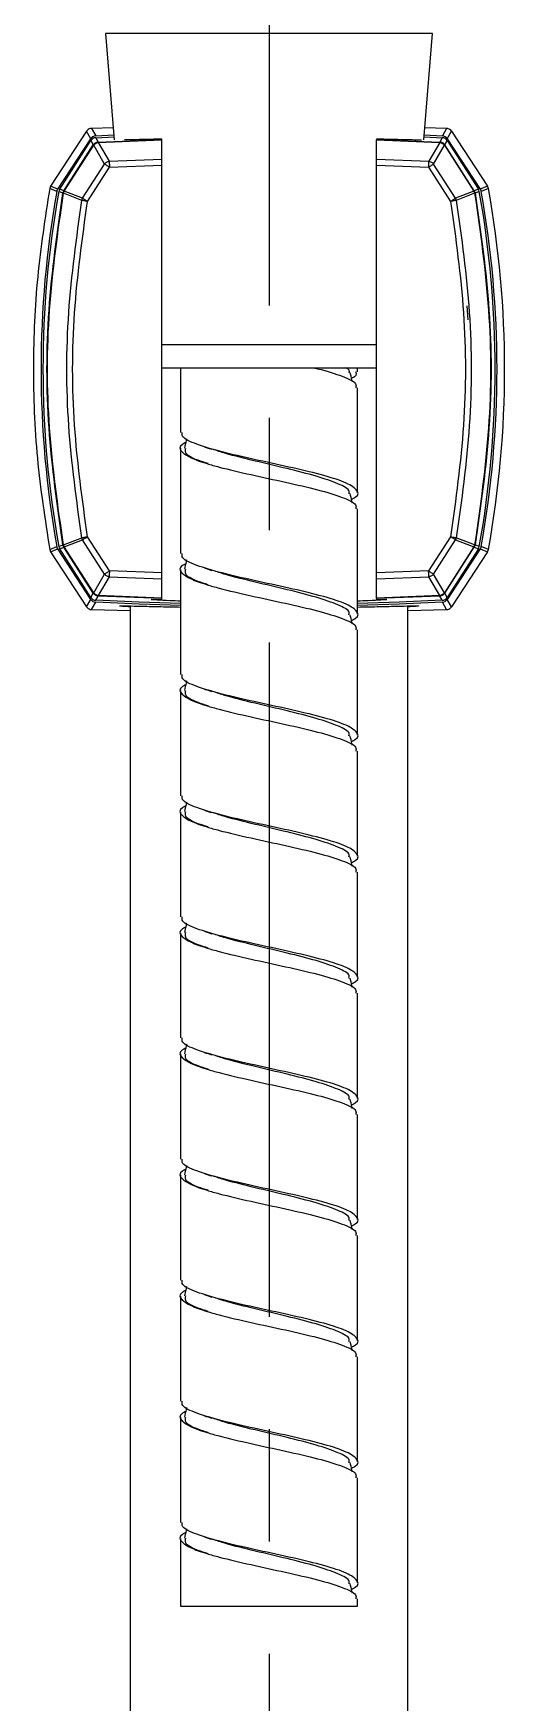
# Model space of a CAD drawing. Header units: millimetres. Extents: x 13235 to 13829, y -4257 to -3417.
# Drawn here: x 13709.04 to 13718.37, y -3835.39 to -3802.37 of the extents above; entities that cross this region are included whole.
import ezdxf

# ---------------------------------------------------------------- set-up
doc = ezdxf.new("R2010")
doc.units = ezdxf.units.MM
doc.header["$LTSCALE"] = 0.1
doc.linetypes.add('CENTER2', pattern=[28.575, 19.05, -3.175, 3.175, -3.175])
doc.linetypes.add('HIDDENX2', pattern=[19.05, 12.7, -6.35])
doc.layers.get('0').update_dxf_attribs({"lineweight": 15})
doc.layers.add('HIDDEN', color=8, linetype='HIDDENX2')

msp = doc.modelspace()

# ---------------------------------------------------------------- linework, layer by layer
at = {"linetype": 'Continuous', "lineweight": 25}
for p, q in [((13710.466, -3802.373), (13710.642, -3804.482)), ((13714.357, -3802.373), (13710.466, -3802.373)), ((13716.943, -3802.373), (13714.357, -3802.373)), ((13716.768, -3804.482), (13716.943, -3802.373)), ((13710.093, -3804.31), (13709.381, -3805.397)), ((13709.524, -3805.454), (13710.177, -3804.456)), ((13709.561, -3805.455), (13710.176, -3804.495)), ((13710.177, -3804.456), (13710.093, -3804.31)), ((13710.176, -3804.495), (13710.225, -3804.579)), ((13710.191, -3804.253), (13710.186, -3804.254)), ((13710.622, -3804.242), (13710.191, -3804.253)), ((13710.191, -3804.253), (13710.275, -3804.4)), ((13710.275, -3804.4), (13710.633, -3804.383)), ((13710.275, -3804.437), (13710.637, -3804.42)), ((13710.275, -3804.437), (13710.324, -3804.522)), ((13710.324, -3804.522), (13711.58, -3804.471)), ((13710.324, -3804.522), (13710.325, -3804.532)), ((13710.325, -3804.532), (13711.58, -3804.481)), ((13710.325, -3804.532), (13710.541, -3804.904)), ((13711.58, -3804.471), (13711.58, -3804.465)), ((13711.58, -3804.481), (13711.58, -3804.471)), ((13711.58, -3804.863), (13711.58, -3804.481)), ((13715.83, -3804.465), (13715.83, -3804.471)), ((13715.83, -3804.471), (13717.085, -3804.522)), ((13715.83, -3804.471), (13715.83, -3804.481)), ((13715.83, -3804.481), (13717.085, -3804.532)), ((13715.83, -3804.863), (13715.83, -3804.481)), ((13716.773, -3804.42), (13717.134, -3804.437)), ((13716.776, -3804.383), (13717.135, -3804.4)), ((13717.219, -3804.253), (13716.788, -3804.242)), ((13717.085, -3804.532), (13716.869, -3804.904)), ((13717.134, -3804.437), (13717.085, -3804.522)), ((13717.09, -3804.522), (13717.085, -3804.532)), ((13717.085, -3804.532), (13717.085, -3804.522)), ((13717.09, -3804.522), (13717.085, -3804.522)), ((13717.219, -3804.253), (13717.135, -3804.4)), ((13717.184, -3804.579), (13717.233, -3804.495)), ((13717.219, -3804.253), (13717.224, -3804.254)), ((13717.233, -3804.456), (13717.317, -3804.31)), ((13717.233, -3804.456), (13717.886, -3805.454)), ((13717.233, -3804.495), (13717.849, -3805.455)), ((13717.317, -3804.31), (13718.029, -3805.398)), ((13709.643, -3805.487), (13710.225, -3804.579)), ((13709.652, -3805.492), (13710.234, -3804.585)), ((13710.234, -3804.585), (13710.225, -3804.579)), ((13710.449, -3804.957), (13710.234, -3804.585)), ((13710.541, -3804.904), (13711.58, -3804.863)), ((13715.83, -3804.863), (13716.869, -3804.904)), ((13716.96, -3804.957), (13717.176, -3804.585)), ((13717.176, -3804.585), (13717.184, -3804.579)), ((13717.176, -3804.585), (13717.758, -3805.492)), ((13717.766, -3805.487), (13717.184, -3804.579)), ((13710.015, -3805.634), (13710.449, -3804.957)), ((13710.112, -3805.696), (13710.546, -3805.019)), ((13710.546, -3805.019), (13711.58, -3804.978)), ((13711.58, -3813.047), (13711.58, -3804.978)), ((13715.83, -3813.047), (13715.83, -3804.978)), ((13715.83, -3804.978), (13716.863, -3805.019)), ((13716.863, -3805.019), (13717.298, -3805.696)), ((13717.394, -3805.634), (13716.96, -3804.957)), ((13709.381, -3805.397), (13709.363, -3805.442)), ((13709.506, -3805.5), (13709.363, -3805.442)), ((13709.524, -3805.454), (13709.381, -3805.397)), ((13709.626, -3805.533), (13709.543, -3805.5)), ((13709.643, -3805.487), (13709.561, -3805.455)), ((13709.626, -3805.533), (13709.643, -3805.487)), ((13709.635, -3805.534), (13709.626, -3805.533)), ((13709.635, -3805.534), (13709.652, -3805.492)), ((13709.999, -3805.677), (13709.635, -3805.534)), ((13709.652, -3805.492), (13709.643, -3805.487)), ((13710.015, -3805.634), (13709.652, -3805.492)), ((13717.758, -3805.492), (13717.394, -3805.634)), ((13717.774, -3805.534), (13717.411, -3805.677)), ((13717.766, -3805.487), (13717.758, -3805.492)), ((13717.758, -3805.492), (13717.774, -3805.534)), ((13717.849, -3805.455), (13717.766, -3805.487)), ((13717.766, -3805.487), (13717.784, -3805.533)), ((13717.784, -3805.533), (13717.774, -3805.534)), ((13717.866, -3805.5), (13717.784, -3805.533)), ((13718.029, -3805.398), (13717.886, -3805.454)), ((13718.046, -3805.442), (13717.904, -3805.5)), ((13718.046, -3805.442), (13718.029, -3805.398)), ((13709.999, -3805.677), (13710.015, -3805.634)), ((13717.394, -3805.634), (13717.411, -3805.677)), ((13717.643, -3808.042), (13717.627, -3807.763)), ((13711.58, -3808.529), (13714.254, -3808.529)), ((13714.254, -3808.529), (13715.83, -3808.529)), ((13711.955, -3808.988), (13711.955, -3810.266)), ((13715.455, -3809.068), (13715.455, -3808.988)), ((13715.455, -3811.464), (13715.455, -3809.383)), ((13711.955, -3810.581), (13711.955, -3812.661)), ((13715.455, -3813.859), (13715.455, -3811.779)), ((13709.635, -3812.491), (13709.999, -3812.349)), ((13709.652, -3812.533), (13710.015, -3812.391)), ((13710.015, -3812.391), (13709.999, -3812.349)), ((13710.449, -3813.068), (13710.015, -3812.391)), ((13710.546, -3813.006), (13710.112, -3812.329)), ((13717.298, -3812.329), (13716.863, -3813.006)), ((13716.96, -3813.068), (13717.394, -3812.391)), ((13717.411, -3812.349), (13717.394, -3812.391)), ((13717.394, -3812.391), (13717.758, -3812.533)), ((13717.774, -3812.491), (13717.411, -3812.349)), ((13709.363, -3812.585), (13709.506, -3812.526)), ((13709.363, -3812.585), (13709.381, -3812.628)), ((13709.381, -3812.628), (13709.524, -3812.572)), ((13709.381, -3812.628), (13710.093, -3813.716)), ((13710.177, -3813.569), (13709.524, -3812.572)), ((13709.543, -3812.526), (13709.626, -3812.493)), ((13709.561, -3812.571), (13709.643, -3812.539)), ((13710.176, -3813.531), (13709.561, -3812.571)), ((13709.626, -3812.493), (13709.635, -3812.491)), ((13709.643, -3812.539), (13709.626, -3812.493)), ((13709.652, -3812.533), (13709.635, -3812.491)), ((13709.643, -3812.539), (13709.652, -3812.533)), ((13710.225, -3813.446), (13709.643, -3812.539)), ((13710.234, -3813.441), (13709.652, -3812.533)), ((13717.758, -3812.533), (13717.176, -3813.441)), ((13717.184, -3813.446), (13717.766, -3812.539)), ((13717.849, -3812.571), (13717.233, -3813.531)), ((13717.886, -3812.572), (13717.233, -3813.569)), ((13718.029, -3812.628), (13717.317, -3813.716)), ((13717.774, -3812.491), (13717.758, -3812.533)), ((13717.766, -3812.539), (13717.758, -3812.533)), ((13717.784, -3812.493), (13717.766, -3812.539)), ((13717.766, -3812.539), (13717.849, -3812.571)), ((13717.784, -3812.493), (13717.774, -3812.491)), ((13717.866, -3812.526), (13717.784, -3812.493)), ((13717.886, -3812.572), (13718.029, -3812.628)), ((13718.046, -3812.584), (13717.904, -3812.526)), ((13718.029, -3812.628), (13718.046, -3812.584)), ((13710.234, -3813.441), (13710.449, -3813.068)), ((13710.541, -3813.121), (13710.325, -3813.494)), ((13710.541, -3813.121), (13711.58, -3813.162)), ((13711.58, -3813.047), (13710.546, -3813.006)), ((13711.955, -3812.977), (13711.955, -3815.057)), ((13716.863, -3813.006), (13715.83, -3813.047)), ((13715.83, -3813.162), (13716.869, -3813.121)), ((13717.085, -3813.494), (13716.869, -3813.121)), ((13717.176, -3813.441), (13716.96, -3813.068)), ((13710.176, -3813.531), (13710.225, -3813.446)), ((13710.225, -3813.446), (13710.234, -3813.441)), ((13711.58, -3813.545), (13711.58, -3813.162)), ((13715.83, -3813.545), (13715.83, -3813.162)), ((13717.184, -3813.446), (13717.176, -3813.441)), ((13717.233, -3813.531), (13717.184, -3813.446)), ((13710.093, -3813.716), (13710.177, -3813.569)), ((13710.191, -3813.772), (13710.186, -3813.772)), ((13710.191, -3813.772), (13710.275, -3813.626)), ((13710.191, -3813.772), (13710.955, -3813.792)), ((13710.275, -3813.588), (13710.324, -3813.504)), ((13710.324, -3813.504), (13710.325, -3813.494)), ((13711.58, -3813.555), (13710.324, -3813.504)), ((13711.58, -3813.545), (13710.325, -3813.494)), ((13710.955, -3813.699), (13710.955, -3881.039)), ((13711.58, -3813.555), (13711.58, -3813.545)), ((13711.58, -3813.572), (13711.58, -3813.555)), ((13717.085, -3813.494), (13715.83, -3813.545)), ((13717.085, -3813.504), (13715.83, -3813.555)), ((13715.83, -3813.555), (13715.83, -3813.545)), ((13715.83, -3813.555), (13715.83, -3813.572)), ((13716.455, -3881.039), (13716.455, -3813.699)), ((13716.455, -3813.792), (13717.219, -3813.772)), ((13717.085, -3813.504), (13717.085, -3813.494)), ((13717.134, -3813.588), (13717.085, -3813.504)), ((13717.219, -3813.772), (13717.135, -3813.626)), ((13717.219, -3813.772), (13717.224, -3813.772)), ((13717.317, -3813.716), (13717.233, -3813.569)), ((13715.455, -3816.255), (13715.455, -3814.175)), ((13711.955, -3815.373), (13711.955, -3817.453)), ((13715.455, -3818.651), (13715.455, -3816.571)), ((13711.955, -3817.769), (13711.955, -3819.849)), ((13715.455, -3821.047), (13715.455, -3818.966)), ((13711.955, -3820.164), (13711.955, -3822.245)), ((13715.455, -3823.443), (13715.455, -3821.362)), ((13711.955, -3822.56), (13711.955, -3824.641)), ((13715.455, -3825.839), (13715.455, -3823.758)), ((13711.955, -3824.956), (13711.955, -3827.036)), ((13715.455, -3828.234), (13715.455, -3826.154)), ((13711.955, -3827.352), (13711.955, -3829.432)), ((13715.455, -3830.63), (13715.455, -3828.55)), ((13711.955, -3829.748), (13711.955, -3831.828)), ((13715.455, -3833.026), (13715.455, -3830.946)), ((13711.955, -3832.144), (13711.955, -3833.488)), ((13711.955, -3833.488), (13715.455, -3833.488)), ((13715.455, -3833.488), (13715.455, -3833.341))]:
    msp.add_line(p, q, dxfattribs=at)
at = {"linetype": 'Continuous', "lineweight": 25, "flags": 128}
for points in [[(13710.541, -3804.904), (13710.541, -3804.913), (13710.542, -3804.923), (13710.542, -3804.936), (13710.543, -3804.95), (13710.544, -3804.966), (13710.544, -3804.983), (13710.545, -3805.001), (13710.546, -3805.019)], [(13716.869, -3813.121), (13716.869, -3813.113), (13716.868, -3813.102), (13716.867, -3813.09), (13716.867, -3813.075), (13716.866, -3813.059), (13716.865, -3813.042), (13716.864, -3813.025), (13716.863, -3813.006)], [(13711.955, -3813.653), (13711.132, -3813.626), (13710.275, -3813.588)], [(13711.955, -3813.69), (13711.132, -3813.664), (13710.275, -3813.626)], [(13717.134, -3813.588), (13716.278, -3813.626), (13715.455, -3813.653)], [(13717.135, -3813.626), (13716.278, -3813.664), (13715.455, -3813.69)]]:
    msp.add_lwpolyline(points, dxfattribs=at)
at = {"linetype": 'Continuous', "lineweight": 25}
for centre, radius, start, end in [((13729.042, -3809.013), 19.85, 169.8072, 190.1928), ((13729.08, -3809.013), 19.85, 169.8068, 190.1932), ((13698.33, -3809.013), 19.85, 349.8068, 10.1932), ((13698.367, -3809.013), 19.85, 349.8072, 10.1928), ((13698.367, -3809.013), 20.001, 349.7143, 10.2842)]:
    msp.add_arc(centre, radius, start, end, dxfattribs=at)
for centre, major_axis, ratio, start_param, end_param in [((13710.196, -3804.376), (0.0908, 0.0862), 0.977474, 1.767787, 1.807945), ((13710.281, -3804.562), (-0.063, 0.108), 0.999952, 5.808354, 6.758359), ((13710.281, -3804.525), (0.062, -0.108), 0.999952, 2.670999, 3.61162), ((13717.128, -3804.562), (0.063, 0.108), 0.999952, 5.808023, 6.75801), ((13717.128, -3804.525), (-0.062, -0.108), 0.999952, 2.671533, 3.612187), ((13717.214, -3804.376), (0.0908, -0.0862), 0.977474, 1.333679, 1.373792), ((13709.666, -3805.522), (-0.116, 0.046), 0.99996, 6.086922, 6.479005), ((13717.743, -3805.522), (-0.116, -0.046), 0.99996, 2.945769, 3.337868), ((13709.666, -3812.503), (-0.116, -0.046), 0.99996, 6.087362, 6.479455), ((13717.743, -3812.503), (-0.116, 0.046), 0.99996, 2.945329, 3.337412), ((13710.196, -3813.65), (0.0908, -0.0862), 0.977474, 4.475272, 4.515405), ((13710.281, -3813.463), (-0.063, -0.108), 0.999952, 5.808023, 6.758015), ((13710.281, -3813.501), (-0.062, -0.108), 0.999952, 5.813158, 6.753779), ((13717.128, -3813.463), (0.063, -0.108), 0.999952, 5.808354, 6.758359), ((13717.128, -3813.501), (-0.062, 0.108), 0.999952, 2.671016, 3.61162), ((13717.214, -3813.65), (0.0908, 0.0862), 0.977474, 4.909369, 4.949538)]:
    msp.add_ellipse(centre, major_axis=major_axis, ratio=ratio, start_param=start_param, end_param=end_param, dxfattribs=at)
for points, knots in [([(13710.186, -3804.254), (13710.172, -3804.256), (13710.145, -3804.262), (13710.114, -3804.282), (13710.101, -3804.299), (13710.095, -3804.306)], [0, 0, 0, 0, 0.385018, 0.769814, 1, 1, 1, 1]), ([(13710.225, -3804.579), (13710.231, -3804.571), (13710.243, -3804.556), (13710.267, -3804.538), (13710.295, -3804.526), (13710.314, -3804.523), (13710.324, -3804.522)], [0, 0, 0, 0, 0.249952, 0.499991, 0.750014, 1, 1, 1, 1]), ([(13710.234, -3804.585), (13710.239, -3804.578), (13710.251, -3804.564), (13710.273, -3804.548), (13710.298, -3804.537), (13710.316, -3804.533), (13710.325, -3804.532)], [0, 0, 0, 0, 0.249869, 0.500202, 0.750021, 1, 1, 1, 1]), ([(13711.58, -3804.465), (13711.372, -3804.47), (13711.043, -3804.478), (13710.899, -3804.481), (13710.847, -3804.482)], [0, 0, 0, 0, 0.633783, 1, 1, 1, 1]), ([(13716.722, -3804.481), (13716.719, -3804.483), (13716.71, -3804.486), (13716.419, -3804.479), (13716.026, -3804.47), (13715.83, -3804.465)], [0, 0, 0, 0, 0.191569, 0.5956, 1, 1, 1, 1]), ([(13717.085, -3804.532), (13717.094, -3804.534), (13717.111, -3804.537), (13717.136, -3804.549), (13717.159, -3804.564), (13717.17, -3804.578), (13717.176, -3804.585)], [0, 0, 0, 0, 0.249937, 0.500312, 0.750197, 1, 1, 1, 1]), ([(13717.09, -3804.522), (13717.1, -3804.524), (13717.119, -3804.527), (13717.144, -3804.539), (13717.167, -3804.556), (13717.179, -3804.572), (13717.184, -3804.579)], [0, 0, 0, 0, 0.24999, 0.500019, 0.749953, 1, 1, 1, 1]), ([(13717.314, -3804.306), (13717.305, -3804.295), (13717.287, -3804.274), (13717.254, -3804.258), (13717.232, -3804.255), (13717.224, -3804.254)], [0, 0, 0, 0, 0.385028, 0.769847, 1, 1, 1, 1]), ([(13711.58, -3804.978), (13711.58, -3804.966), (13711.58, -3804.942), (13711.58, -3804.909), (13711.58, -3804.88), (13711.58, -3804.869), (13711.58, -3804.863)], [0, 0, 0, 0, 0.248803, 0.497933, 0.747812, 1, 1, 1, 1]), ([(13715.83, -3804.978), (13715.83, -3804.966), (13715.83, -3804.942), (13715.83, -3804.908), (13715.83, -3804.88), (13715.83, -3804.869), (13715.83, -3804.863)], [0, 0, 0, 0, 0.250904, 0.502179, 0.749901, 1, 1, 1, 1]), ([(13710.449, -3804.957), (13710.456, -3804.95), (13710.467, -3804.936), (13710.491, -3804.92), (13710.515, -3804.909), (13710.533, -3804.906), (13710.541, -3804.904)], [0, 0, 0, 0, 0.276961, 0.500014, 0.77121, 1, 1, 1, 1]), ([(13710.546, -3805.019), (13710.536, -3805.013), (13710.515, -3805), (13710.487, -3804.982), (13710.464, -3804.966), (13710.454, -3804.96), (13710.449, -3804.957)], [0, 0, 0, 0, 0.25002, 0.500018, 0.750009, 1, 1, 1, 1]), ([(13716.863, -3805.019), (13716.864, -3805.007), (13716.865, -3804.983), (13716.867, -3804.951), (13716.868, -3804.928), (13716.868, -3804.915), (13716.869, -3804.908), (13716.869, -3804.905), (13716.869, -3804.905), (13716.869, -3804.904), (13716.869, -3804.904)], [0, 0, 0, 0, 0.24975, 0.499487, 0.709461, 0.862969, 0.959832, 0.987, 0.995241, 1, 1, 1, 1]), ([(13716.863, -3805.019), (13716.874, -3805.013), (13716.894, -3805), (13716.922, -3804.982), (13716.946, -3804.966), (13716.956, -3804.96), (13716.96, -3804.957)], [0, 0, 0, 0, 0.250009, 0.499997, 0.74998, 1, 1, 1, 1]), ([(13716.869, -3804.904), (13716.879, -3804.906), (13716.896, -3804.91), (13716.922, -3804.922), (13716.943, -3804.937), (13716.955, -3804.951), (13716.96, -3804.957)], [0, 0, 0, 0, 0.277048, 0.499748, 0.77128, 1, 1, 1, 1]), ([(13709.363, -3805.442), (13709.273, -3806.024), (13709.092, -3807.188), (13709.019, -3808.974), (13709.085, -3810.781), (13709.27, -3811.983), (13709.363, -3812.585)], [0, 0, 0, 0, 0.245944, 0.491887, 0.745943, 1, 1, 1, 1]), ([(13709.626, -3812.493), (13709.516, -3811.723), (13709.296, -3810.184), (13709.296, -3807.842), (13709.516, -3806.302), (13709.626, -3805.533)], [0, 0, 0, 0, 0.333333, 0.666667, 1, 1, 1, 1]), ([(13709.635, -3812.491), (13709.526, -3811.722), (13709.306, -3810.183), (13709.306, -3807.842), (13709.526, -3806.304), (13709.635, -3805.534)], [0, 0, 0, 0, 0.333333, 0.6666648, 1, 1, 1, 1]), ([(13709.506, -3805.5), (13709.509, -3805.486), (13709.514, -3805.47), (13709.523, -3805.456), (13709.524, -3805.454)], [0, 0, 0, 0, 0.841468, 1, 1, 1, 1]), ([(13717.774, -3805.534), (13717.884, -3806.304), (13718.103, -3807.842), (13718.103, -3810.183), (13717.884, -3811.722), (13717.774, -3812.491)], [0, 0, 0, 0, 0.3333337, 0.6666662, 1, 1, 1, 1]), ([(13717.784, -3805.533), (13717.894, -3806.302), (13718.113, -3807.842), (13718.113, -3810.184), (13717.894, -3811.723), (13717.784, -3812.493)], [0, 0, 0, 0, 0.333333, 0.666667, 1, 1, 1, 1]), ([(13717.886, -3805.454), (13717.892, -3805.466), (13717.9, -3805.481), (13717.903, -3805.498), (13717.904, -3805.5)], [0, 0, 0, 0, 0.841462, 1, 1, 1, 1]), ([(13709.999, -3812.349), (13709.896, -3811.611), (13709.69, -3810.135), (13709.69, -3807.891), (13709.896, -3806.415), (13709.999, -3805.677)], [0, 0, 0, 0, 0.333333, 0.666667, 1, 1, 1, 1]), ([(13710.112, -3812.329), (13710.01, -3811.596), (13709.805, -3810.128), (13709.805, -3807.898), (13710.01, -3806.43), (13710.112, -3805.696)], [0, 0, 0, 0, 0.333235, 0.666756, 1, 1, 1, 1]), ([(13710.112, -3805.696), (13710.099, -3805.694), (13710.075, -3805.69), (13710.042, -3805.684), (13710.015, -3805.68), (13710.004, -3805.678), (13709.999, -3805.677)], [0, 0, 0, 0, 0.263559, 0.499978, 0.755391, 1, 1, 1, 1]), ([(13710.112, -3805.696), (13710.102, -3805.69), (13710.081, -3805.677), (13710.053, -3805.659), (13710.03, -3805.644), (13710.02, -3805.637), (13710.015, -3805.634)], [0, 0, 0, 0, 0.250029, 0.500023, 0.749971, 1, 1, 1, 1]), ([(13717.298, -3805.696), (13717.308, -3805.69), (13717.328, -3805.677), (13717.356, -3805.659), (13717.38, -3805.644), (13717.39, -3805.637), (13717.394, -3805.634)], [0, 0, 0, 0, 0.250019, 0.500015, 0.750005, 1, 1, 1, 1]), ([(13717.411, -3805.677), (13717.405, -3805.678), (13717.394, -3805.68), (13717.366, -3805.684), (13717.334, -3805.69), (13717.31, -3805.694), (13717.298, -3805.696)], [0, 0, 0, 0, 0.250008, 0.499985, 0.749983, 1, 1, 1, 1]), ([(13717.298, -3805.696), (13717.4, -3806.43), (13717.604, -3807.898), (13717.604, -3810.128), (13717.4, -3811.596), (13717.298, -3812.329)], [0, 0, 0, 0, 0.333235, 0.666756, 1, 1, 1, 1]), ([(13717.411, -3805.677), (13717.514, -3806.415), (13717.72, -3807.891), (13717.72, -3810.135), (13717.514, -3811.611), (13717.411, -3812.349)], [0, 0, 0, 0, 0.333333, 0.666667, 1, 1, 1, 1]), ([(13711.58, -3808.988), (13711.651, -3808.988), (13711.769, -3808.988), (13712.117, -3808.988), (13712.47, -3808.988), (13712.877, -3808.988), (13713.441, -3808.988), (13713.873, -3808.988), (13714.153, -3808.988)], [0, 0, 0, 0, 0.20549, 0.340152, 0.477669, 0.615188, 0.749849, 1, 1, 1, 1]), ([(13714.153, -3808.988), (13714.422, -3808.988), (13714.834, -3808.988), (13715.288, -3808.988), (13715.575, -3808.988), (13715.76, -3808.988), (13715.814, -3808.988), (13715.83, -3808.988)], [0, 0, 0, 0, 0.348036, 0.535388, 0.726718, 0.91805, 1, 1, 1, 1]), ([(13714.59, -3808.988), (13714.615, -3808.994), (13714.853, -3809.05), (13715.173, -3809.155), (13715.445, -3809.281), (13715.427, -3809.357), (13715.421, -3809.383)], [0, 0, 0, 0, 0.044575, 0.423393, 0.802212, 1, 1, 1, 1]), ([(13715.286, -3809.081), (13715.294, -3809.066), (13715.309, -3809.035), (13715.25, -3809.004), (13715.219, -3808.988)], [0, 0, 0, 0, 0.483397, 1, 1, 1, 1]), ([(13715.355, -3809.269), (13715.352, -3809.256), (13715.337, -3809.193), (13715.323, -3809.13), (13715.312, -3809.08)], [0, 0, 0, 0, 0.20598, 1, 1, 1, 1]), ([(13715.337, -3809.193), (13715.365, -3809.18), (13715.455, -3809.138), (13715.435, -3809.096), (13715.422, -3809.068)], [0, 0, 0, 0, 0.313451, 1, 1, 1, 1]), ([(13712.055, -3810.467), (13712.032, -3810.479), (13711.913, -3810.541), (13711.951, -3810.641), (13712.135, -3810.768), (13712.416, -3810.868), (13712.81, -3810.979), (13713.34, -3811.102), (13714.039, -3811.251), (13714.692, -3811.401), (13715.181, -3811.551), (13715.444, -3811.677), (13715.427, -3811.753), (13715.421, -3811.779)], [0, 0, 0, 0, 0.027101, 0.141181, 0.229478, 0.317639, 0.370035, 0.484115, 0.598195, 0.712276, 0.826356, 0.940437, 1, 1, 1, 1]), ([(13715.337, -3811.589), (13715.364, -3811.576), (13715.491, -3811.513), (13715.463, -3811.4), (13715.229, -3811.25), (13714.744, -3811.1), (13714.106, -3810.951), (13713.406, -3810.801), (13712.749, -3810.651), (13712.249, -3810.501), (13711.972, -3810.373), (13711.983, -3810.294), (13711.988, -3810.266)], [0, 0, 0, 0, 0.0296558, 0.1428293, 0.256003, 0.3691771, 0.482351, 0.5955251, 0.7086992, 0.8218729, 0.9350464, 1, 1, 1, 1]), ([(13712.072, -3810.391), (13712.069, -3810.403), (13712.055, -3810.466), (13712.041, -3810.528), (13712.029, -3810.578)], [0, 0, 0, 0, 0.200018, 1, 1, 1, 1]), ([(13712.499, -3810.884), (13712.429, -3810.862), (13712.199, -3810.791), (13712.027, -3810.689), (13712.051, -3810.608), (13712.06, -3810.578)], [0, 0, 0, 0, 0.2139123, 0.7028375, 1, 1, 1, 1]), ([(13712.424, -3810.552), (13712.449, -3810.56), (13712.499, -3810.576), (13712.548, -3810.592), (13712.573, -3810.6)], [0, 0, 0, 0, 0.5019723, 1, 1, 1, 1]), ([(13715.286, -3811.477), (13715.29, -3811.462), (13715.308, -3811.397), (13715.09, -3811.282), (13714.662, -3811.132), (13714.068, -3810.983), (13713.431, -3810.833), (13712.897, -3810.705), (13712.672, -3810.627), (13712.591, -3810.599)], [0, 0, 0, 0, 0.051397, 0.2219818, 0.3925684, 0.5631542, 0.7337405, 0.9043275, 1, 1, 1, 1]), ([(13715.355, -3811.665), (13715.352, -3811.652), (13715.337, -3811.589), (13715.323, -3811.526), (13715.312, -3811.476)], [0, 0, 0, 0, 0.20598, 1, 1, 1, 1]), ([(13709.999, -3812.349), (13710.004, -3812.348), (13710.016, -3812.346), (13710.043, -3812.341), (13710.076, -3812.335), (13710.1, -3812.331), (13710.112, -3812.329)], [0, 0, 0, 0, 0.250004, 0.499982, 0.749993, 1, 1, 1, 1]), ([(13710.015, -3812.391), (13710.02, -3812.388), (13710.03, -3812.382), (13710.053, -3812.367), (13710.081, -3812.349), (13710.102, -3812.336), (13710.112, -3812.329)], [0, 0, 0, 0, 0.249997, 0.499981, 0.749979, 1, 1, 1, 1]), ([(13717.394, -3812.391), (13717.39, -3812.388), (13717.38, -3812.382), (13717.356, -3812.367), (13717.328, -3812.349), (13717.308, -3812.336), (13717.298, -3812.329)], [0, 0, 0, 0, 0.250027, 0.50002, 0.749978, 1, 1, 1, 1]), ([(13717.298, -3812.329), (13717.31, -3812.331), (13717.334, -3812.336), (13717.367, -3812.341), (13717.394, -3812.346), (13717.405, -3812.348), (13717.411, -3812.349)], [0, 0, 0, 0, 0.263559, 0.499978, 0.755391, 1, 1, 1, 1]), ([(13709.524, -3812.572), (13709.517, -3812.559), (13709.509, -3812.544), (13709.506, -3812.528), (13709.506, -3812.526)], [0, 0, 0, 0, 0.841462, 1, 1, 1, 1]), ([(13715.337, -3813.985), (13715.364, -3813.971), (13715.491, -3813.908), (13715.463, -3813.796), (13715.229, -3813.646), (13714.744, -3813.496), (13714.106, -3813.346), (13713.406, -3813.197), (13712.749, -3813.047), (13712.249, -3812.897), (13711.972, -3812.769), (13711.983, -3812.69), (13711.988, -3812.661)], [0, 0, 0, 0, 0.029655, 0.142829, 0.256003, 0.369177, 0.482351, 0.595525, 0.708699, 0.821873, 0.935047, 1, 1, 1, 1]), ([(13712.072, -3812.787), (13712.069, -3812.799), (13712.055, -3812.862), (13712.041, -3812.924), (13712.029, -3812.974)], [0, 0, 0, 0, 0.200003, 1, 1, 1, 1]), ([(13717.904, -3812.526), (13717.9, -3812.539), (13717.896, -3812.555), (13717.887, -3812.57), (13717.886, -3812.572)], [0, 0, 0, 0, 0.841209, 1, 1, 1, 1]), ([(13710.449, -3813.068), (13710.454, -3813.065), (13710.464, -3813.059), (13710.487, -3813.044), (13710.515, -3813.026), (13710.536, -3813.013), (13710.546, -3813.006)], [0, 0, 0, 0, 0.250001, 0.500008, 0.750014, 1, 1, 1, 1]), ([(13710.541, -3813.121), (13710.531, -3813.119), (13710.513, -3813.116), (13710.488, -3813.104), (13710.466, -3813.088), (13710.454, -3813.075), (13710.449, -3813.068)], [0, 0, 0, 0, 0.277135, 0.499875, 0.771285, 1, 1, 1, 1]), ([(13710.546, -3813.006), (13710.545, -3813.019), (13710.544, -3813.043), (13710.543, -3813.074), (13710.542, -3813.097), (13710.541, -3813.111), (13710.541, -3813.117), (13710.541, -3813.12), (13710.541, -3813.121), (13710.541, -3813.121), (13710.541, -3813.121)], [0, 0, 0, 0, 0.24976, 0.499507, 0.70949, 0.863004, 0.959871, 0.987041, 0.995282, 1, 1, 1, 1]), ([(13711.58, -3813.162), (13711.58, -3813.157), (13711.58, -3813.145), (13711.58, -3813.117), (13711.58, -3813.084), (13711.58, -3813.059), (13711.58, -3813.047)], [0, 0, 0, 0, 0.248576, 0.497648, 0.747605, 1, 1, 1, 1]), ([(13712.044, -3812.869), (13712.025, -3812.879), (13711.911, -3812.939), (13711.952, -3813.037), (13712.135, -3813.164), (13712.416, -3813.264), (13712.81, -3813.375), (13713.34, -3813.498), (13714.039, -3813.647), (13714.692, -3813.797), (13715.181, -3813.947), (13715.444, -3814.073), (13715.427, -3814.149), (13715.421, -3814.175)], [0, 0, 0, 0, 0.022597, 0.137205, 0.225911, 0.31448, 0.367118, 0.481727, 0.596335, 0.710944, 0.825553, 0.940161, 1, 1, 1, 1]), ([(13712.499, -3813.28), (13712.429, -3813.258), (13712.199, -3813.187), (13712.027, -3813.084), (13712.051, -3813.004), (13712.06, -3812.974)], [0, 0, 0, 0, 0.213912, 0.70284, 1, 1, 1, 1]), ([(13712.424, -3812.947), (13712.449, -3812.955), (13712.499, -3812.972), (13712.548, -3812.988), (13712.573, -3812.996)], [0, 0, 0, 0, 0.501999, 1, 1, 1, 1]), ([(13715.286, -3813.873), (13715.29, -3813.858), (13715.308, -3813.793), (13715.09, -3813.678), (13714.662, -3813.528), (13714.068, -3813.378), (13713.431, -3813.229), (13712.897, -3813.101), (13712.672, -3813.023), (13712.591, -3812.995)], [0, 0, 0, 0, 0.051397, 0.2219827, 0.3925693, 0.5631542, 0.7337405, 0.9043275, 1, 1, 1, 1]), ([(13715.83, -3813.162), (13715.83, -3813.157), (13715.83, -3813.145), (13715.83, -3813.117), (13715.83, -3813.084), (13715.83, -3813.059), (13715.83, -3813.047)], [0, 0, 0, 0, 0.250666, 0.501894, 0.749704, 1, 1, 1, 1]), ([(13716.863, -3813.006), (13716.874, -3813.013), (13716.894, -3813.026), (13716.922, -3813.044), (13716.946, -3813.059), (13716.956, -3813.065), (13716.96, -3813.068)], [0, 0, 0, 0, 0.250021, 0.500019, 0.750003, 1, 1, 1, 1]), ([(13716.96, -3813.068), (13716.954, -3813.076), (13716.942, -3813.09), (13716.919, -3813.106), (13716.895, -3813.117), (13716.877, -3813.12), (13716.869, -3813.121)], [0, 0, 0, 0, 0.276973, 0.500022, 0.77123, 1, 1, 1, 1]), ([(13710.324, -3813.504), (13710.314, -3813.502), (13710.295, -3813.5), (13710.267, -3813.488), (13710.243, -3813.47), (13710.231, -3813.454), (13710.225, -3813.446)], [0, 0, 0, 0, 0.250018, 0.499989, 0.750026, 1, 1, 1, 1]), ([(13710.325, -3813.494), (13710.316, -3813.492), (13710.298, -3813.489), (13710.273, -3813.477), (13710.251, -3813.462), (13710.239, -3813.448), (13710.234, -3813.441)], [0, 0, 0, 0, 0.2498571, 0.5002189, 0.7500192, 1, 1, 1, 1]), ([(13717.176, -3813.441), (13717.17, -3813.448), (13717.158, -3813.461), (13717.136, -3813.477), (13717.111, -3813.489), (13717.094, -3813.492), (13717.085, -3813.494)], [0, 0, 0, 0, 0.249876, 0.500216, 0.749984, 1, 1, 1, 1]), ([(13717.184, -3813.446), (13717.178, -3813.454), (13717.167, -3813.47), (13717.142, -3813.488), (13717.115, -3813.5), (13717.095, -3813.502), (13717.085, -3813.504)], [0, 0, 0, 0, 0.2499671, 0.5000102, 0.7499885, 1, 1, 1, 1]), ([(13710.095, -3813.72), (13710.104, -3813.73), (13710.123, -3813.751), (13710.156, -3813.767), (13710.178, -3813.771), (13710.186, -3813.772)], [0, 0, 0, 0, 0.385049, 0.769876, 1, 1, 1, 1]), ([(13710.955, -3813.717), (13710.9, -3813.714), (13710.782, -3813.706), (13710.729, -3813.699), (13710.767, -3813.698), (13710.78, -3813.698)], [0, 0, 0, 0, 0.364454, 0.777244, 1, 1, 1, 1]), ([(13710.78, -3813.698), (13710.786, -3813.698), (13710.807, -3813.696), (13710.96, -3813.699), (13711.232, -3813.705), (13711.567, -3813.713), (13711.838, -3813.718), (13711.955, -3813.721)], [0, 0, 0, 0, 0.10902, 0.345907, 0.582859, 0.819923, 1, 1, 1, 1]), ([(13711.955, -3813.604), (13711.882, -3813.601), (13711.678, -3813.594), (13711.472, -3813.583), (13711.354, -3813.574), (13711.378, -3813.57), (13711.513, -3813.571), (13711.58, -3813.572)], [0, 0, 0, 0, 0.121019, 0.342298, 0.562864, 0.78322, 1, 1, 1, 1]), ([(13715.83, -3813.572), (13715.898, -3813.571), (13716.033, -3813.57), (13716.055, -3813.574), (13715.935, -3813.583), (13715.732, -3813.594), (13715.528, -3813.601), (13715.455, -3813.604)], [0, 0, 0, 0, 0.221845, 0.441647, 0.658865, 0.877343, 1, 1, 1, 1]), ([(13715.455, -3813.721), (13715.572, -3813.718), (13715.842, -3813.713), (13716.177, -3813.705), (13716.45, -3813.699), (13716.605, -3813.696), (13716.626, -3813.698), (13716.633, -3813.698)], [0, 0, 0, 0, 0.177361, 0.411066, 0.644691, 0.87819, 1, 1, 1, 1]), ([(13716.633, -3813.698), (13716.644, -3813.699), (13716.68, -3813.7), (13716.627, -3813.706), (13716.51, -3813.714), (13716.455, -3813.717)], [0, 0, 0, 0, 0.202531, 0.625996, 1, 1, 1, 1]), ([(13717.224, -3813.772), (13717.237, -3813.769), (13717.265, -3813.764), (13717.295, -3813.743), (13717.309, -3813.726), (13717.314, -3813.72)], [0, 0, 0, 0, 0.385026, 0.769831, 1, 1, 1, 1]), ([(13715.355, -3814.061), (13715.352, -3814.048), (13715.337, -3813.985), (13715.323, -3813.922), (13715.312, -3813.872)], [0, 0, 0, 0, 0.20598, 1, 1, 1, 1]), ([(13715.337, -3816.38), (13715.364, -3816.367), (13715.491, -3816.304), (13715.463, -3816.191), (13715.229, -3816.042), (13714.744, -3815.892), (13714.106, -3815.742), (13713.406, -3815.592), (13712.749, -3815.443), (13712.249, -3815.293), (13711.972, -3815.165), (13711.983, -3815.086), (13711.988, -3815.057)], [0, 0, 0, 0, 0.029655, 0.142829, 0.256003, 0.369177, 0.482351, 0.595525, 0.708699, 0.821873, 0.935047, 1, 1, 1, 1]), ([(13712.055, -3815.259), (13712.032, -3815.271), (13711.913, -3815.333), (13711.951, -3815.433), (13712.135, -3815.56), (13712.416, -3815.66), (13712.81, -3815.77), (13713.34, -3815.894), (13714.039, -3816.043), (13714.692, -3816.193), (13715.181, -3816.343), (13715.444, -3816.469), (13715.427, -3816.545), (13715.421, -3816.571)], [0, 0, 0, 0, 0.027101, 0.141181, 0.229478, 0.31764, 0.370035, 0.484115, 0.598196, 0.712276, 0.826356, 0.940437, 1, 1, 1, 1]), ([(13712.072, -3815.182), (13712.069, -3815.195), (13712.055, -3815.258), (13712.041, -3815.32), (13712.029, -3815.37)], [0, 0, 0, 0, 0.200003, 1, 1, 1, 1]), ([(13712.499, -3815.676), (13712.429, -3815.654), (13712.199, -3815.582), (13712.027, -3815.48), (13712.051, -3815.4), (13712.06, -3815.37)], [0, 0, 0, 0, 0.21391, 0.702838, 1, 1, 1, 1]), ([(13712.424, -3815.343), (13712.449, -3815.351), (13712.499, -3815.367), (13712.548, -3815.384), (13712.573, -3815.392)], [0, 0, 0, 0, 0.501999, 1, 1, 1, 1]), ([(13715.286, -3816.269), (13715.29, -3816.254), (13715.308, -3816.189), (13715.09, -3816.074), (13714.662, -3815.924), (13714.068, -3815.774), (13713.431, -3815.625), (13712.897, -3815.497), (13712.672, -3815.419), (13712.591, -3815.391)], [0, 0, 0, 0, 0.051396, 0.221982, 0.392569, 0.563155, 0.733741, 0.904328, 1, 1, 1, 1]), ([(13715.355, -3816.457), (13715.352, -3816.444), (13715.337, -3816.381), (13715.323, -3816.318), (13715.312, -3816.268)], [0, 0, 0, 0, 0.20598, 1, 1, 1, 1]), ([(13712.055, -3817.655), (13712.032, -3817.667), (13711.913, -3817.728), (13711.951, -3817.829), (13712.135, -3817.956), (13712.416, -3818.056), (13712.81, -3818.166), (13713.34, -3818.289), (13714.039, -3818.439), (13714.692, -3818.589), (13715.181, -3818.739), (13715.444, -3818.864), (13715.427, -3818.94), (13715.421, -3818.966)], [0, 0, 0, 0, 0.027101, 0.141181, 0.229478, 0.317639, 0.370035, 0.484115, 0.598195, 0.712276, 0.826356, 0.940437, 1, 1, 1, 1]), ([(13715.337, -3818.776), (13715.364, -3818.763), (13715.491, -3818.7), (13715.463, -3818.587), (13715.229, -3818.438), (13714.744, -3818.288), (13714.106, -3818.138), (13713.406, -3817.988), (13712.749, -3817.839), (13712.249, -3817.689), (13711.972, -3817.56), (13711.983, -3817.482), (13711.988, -3817.453)], [0, 0, 0, 0, 0.0296558, 0.1428293, 0.256003, 0.3691771, 0.482351, 0.5955251, 0.7086992, 0.8218729, 0.9350464, 1, 1, 1, 1]), ([(13712.072, -3817.578), (13712.069, -3817.591), (13712.055, -3817.653), (13712.041, -3817.716), (13712.029, -3817.766)], [0, 0, 0, 0, 0.200018, 1, 1, 1, 1]), ([(13712.424, -3817.739), (13712.449, -3817.747), (13712.499, -3817.763), (13712.548, -3817.78), (13712.573, -3817.788)], [0, 0, 0, 0, 0.5019723, 1, 1, 1, 1]), ([(13712.499, -3818.072), (13712.429, -3818.05), (13712.199, -3817.978), (13712.027, -3817.876), (13712.051, -3817.796), (13712.06, -3817.766)], [0, 0, 0, 0, 0.2139123, 0.7028375, 1, 1, 1, 1]), ([(13715.286, -3818.664), (13715.29, -3818.649), (13715.308, -3818.584), (13715.09, -3818.47), (13714.662, -3818.32), (13714.068, -3818.17), (13713.431, -3818.02), (13712.897, -3817.893), (13712.672, -3817.815), (13712.591, -3817.787)], [0, 0, 0, 0, 0.051397, 0.2219818, 0.3925684, 0.5631542, 0.7337405, 0.9043275, 1, 1, 1, 1]), ([(13715.355, -3818.853), (13715.352, -3818.84), (13715.337, -3818.777), (13715.323, -3818.714), (13715.312, -3818.664)], [0, 0, 0, 0, 0.20598, 1, 1, 1, 1]), ([(13712.055, -3820.051), (13712.032, -3820.062), (13711.913, -3820.124), (13711.951, -3820.225), (13712.135, -3820.352), (13712.416, -3820.451), (13712.81, -3820.562), (13713.34, -3820.685), (13714.039, -3820.835), (13714.692, -3820.985), (13715.181, -3821.134), (13715.444, -3821.26), (13715.427, -3821.336), (13715.421, -3821.362)], [0, 0, 0, 0, 0.0271018, 0.1411816, 0.2294784, 0.3176397, 0.3700347, 0.4841152, 0.5981955, 0.7122764, 0.8263569, 0.9404372, 1, 1, 1, 1]), ([(13715.337, -3821.172), (13715.364, -3821.159), (13715.491, -3821.096), (13715.463, -3820.983), (13715.229, -3820.833), (13714.744, -3820.684), (13714.106, -3820.534), (13713.406, -3820.384), (13712.749, -3820.234), (13712.249, -3820.085), (13711.972, -3819.956), (13711.983, -3819.878), (13711.988, -3819.849)], [0, 0, 0, 0, 0.029655, 0.142829, 0.256003, 0.369177, 0.482351, 0.595525, 0.708699, 0.821873, 0.935047, 1, 1, 1, 1]), ([(13712.072, -3819.974), (13712.069, -3819.987), (13712.055, -3820.049), (13712.041, -3820.112), (13712.029, -3820.162)], [0, 0, 0, 0, 0.200003, 1, 1, 1, 1]), ([(13712.499, -3820.468), (13712.429, -3820.446), (13712.199, -3820.374), (13712.027, -3820.272), (13712.051, -3820.192), (13712.06, -3820.161)], [0, 0, 0, 0, 0.213912, 0.70284, 1, 1, 1, 1]), ([(13712.424, -3820.135), (13712.449, -3820.143), (13712.499, -3820.159), (13712.548, -3820.175), (13712.573, -3820.183)], [0, 0, 0, 0, 0.501999, 1, 1, 1, 1]), ([(13715.286, -3821.06), (13715.29, -3821.045), (13715.308, -3820.98), (13715.09, -3820.865), (13714.662, -3820.716), (13714.068, -3820.566), (13713.431, -3820.416), (13712.897, -3820.288), (13712.672, -3820.211), (13712.591, -3820.183)], [0, 0, 0, 0, 0.051397, 0.221983, 0.392569, 0.563155, 0.73374, 0.904327, 1, 1, 1, 1]), ([(13715.355, -3821.248), (13715.352, -3821.236), (13715.337, -3821.173), (13715.323, -3821.11), (13715.312, -3821.06)], [0, 0, 0, 0, 0.20598, 1, 1, 1, 1]), ([(13715.337, -3823.568), (13715.364, -3823.555), (13715.491, -3823.492), (13715.463, -3823.379), (13715.229, -3823.229), (13714.744, -3823.079), (13714.106, -3822.93), (13713.406, -3822.78), (13712.749, -3822.63), (13712.249, -3822.48), (13711.972, -3822.352), (13711.983, -3822.273), (13711.988, -3822.245)], [0, 0, 0, 0, 0.029655, 0.142829, 0.256003, 0.369177, 0.482351, 0.595525, 0.708699, 0.821873, 0.935047, 1, 1, 1, 1]), ([(13712.072, -3822.37), (13712.069, -3822.382), (13712.055, -3822.445), (13712.041, -3822.508), (13712.029, -3822.558)], [0, 0, 0, 0, 0.200003, 1, 1, 1, 1]), ([(13712.055, -3822.446), (13712.032, -3822.458), (13711.913, -3822.52), (13711.951, -3822.62), (13712.135, -3822.748), (13712.416, -3822.847), (13712.81, -3822.958), (13713.34, -3823.081), (13714.039, -3823.231), (13714.692, -3823.38), (13715.181, -3823.53), (13715.444, -3823.656), (13715.427, -3823.732), (13715.421, -3823.758)], [0, 0, 0, 0, 0.027101, 0.141181, 0.229478, 0.31764, 0.370035, 0.484115, 0.598196, 0.712276, 0.826356, 0.940437, 1, 1, 1, 1]), ([(13712.499, -3822.864), (13712.429, -3822.842), (13712.199, -3822.77), (13712.027, -3822.668), (13712.051, -3822.588), (13712.06, -3822.557)], [0, 0, 0, 0, 0.21391, 0.702838, 1, 1, 1, 1]), ([(13712.424, -3822.531), (13712.449, -3822.539), (13712.499, -3822.555), (13712.548, -3822.571), (13712.573, -3822.579)], [0, 0, 0, 0, 0.501999, 1, 1, 1, 1]), ([(13715.286, -3823.456), (13715.29, -3823.441), (13715.308, -3823.376), (13715.09, -3823.261), (13714.662, -3823.112), (13714.068, -3822.962), (13713.431, -3822.812), (13712.897, -3822.684), (13712.672, -3822.606), (13712.591, -3822.578)], [0, 0, 0, 0, 0.051396, 0.221982, 0.392569, 0.563155, 0.733741, 0.904328, 1, 1, 1, 1]), ([(13715.355, -3823.644), (13715.352, -3823.631), (13715.337, -3823.568), (13715.323, -3823.505), (13715.312, -3823.455)], [0, 0, 0, 0, 0.20598, 1, 1, 1, 1]), ([(13715.337, -3825.964), (13715.364, -3825.951), (13715.491, -3825.888), (13715.463, -3825.775), (13715.229, -3825.625), (13714.744, -3825.475), (13714.106, -3825.326), (13713.406, -3825.176), (13712.749, -3825.026), (13712.249, -3824.876), (13711.972, -3824.748), (13711.983, -3824.669), (13711.988, -3824.641)], [0, 0, 0, 0, 0.029655, 0.142829, 0.256003, 0.369177, 0.482351, 0.595525, 0.708699, 0.821873, 0.935046, 1, 1, 1, 1]), ([(13712.055, -3824.842), (13712.032, -3824.854), (13711.913, -3824.916), (13711.951, -3825.016), (13712.135, -3825.143), (13712.416, -3825.243), (13712.81, -3825.354), (13713.34, -3825.477), (13714.039, -3825.626), (13714.692, -3825.776), (13715.181, -3825.926), (13715.444, -3826.052), (13715.427, -3826.128), (13715.421, -3826.154)], [0, 0, 0, 0, 0.027101, 0.141181, 0.229478, 0.317639, 0.370035, 0.484115, 0.598195, 0.712276, 0.826357, 0.940437, 1, 1, 1, 1]), ([(13712.072, -3824.766), (13712.069, -3824.778), (13712.055, -3824.841), (13712.041, -3824.903), (13712.029, -3824.953)], [0, 0, 0, 0, 0.200018, 1, 1, 1, 1]), ([(13712.499, -3825.259), (13712.429, -3825.238), (13712.199, -3825.166), (13712.027, -3825.064), (13712.051, -3824.983), (13712.06, -3824.953)], [0, 0, 0, 0, 0.2139123, 0.7028375, 1, 1, 1, 1]), ([(13712.424, -3824.927), (13712.449, -3824.935), (13712.499, -3824.951), (13712.548, -3824.967), (13712.573, -3824.975)], [0, 0, 0, 0, 0.501986, 1, 1, 1, 1]), ([(13715.286, -3825.852), (13715.29, -3825.837), (13715.308, -3825.772), (13715.09, -3825.657), (13714.662, -3825.507), (13714.068, -3825.358), (13713.431, -3825.208), (13712.897, -3825.08), (13712.672, -3825.002), (13712.591, -3824.974)], [0, 0, 0, 0, 0.051397, 0.221983, 0.392568, 0.563154, 0.73374, 0.904327, 1, 1, 1, 1]), ([(13715.355, -3826.04), (13715.352, -3826.027), (13715.337, -3825.964), (13715.323, -3825.901), (13715.312, -3825.851)], [0, 0, 0, 0, 0.206055, 1, 1, 1, 1]), ([(13712.055, -3827.238), (13712.032, -3827.25), (13711.913, -3827.312), (13711.951, -3827.412), (13712.135, -3827.539), (13712.416, -3827.639), (13712.81, -3827.75), (13713.34, -3827.873), (13714.039, -3828.022), (13714.692, -3828.172), (13715.181, -3828.322), (13715.444, -3828.448), (13715.427, -3828.524), (13715.421, -3828.55)], [0, 0, 0, 0, 0.027102, 0.141181, 0.229478, 0.31764, 0.370035, 0.484115, 0.598196, 0.712276, 0.826357, 0.940437, 1, 1, 1, 1]), ([(13715.337, -3828.36), (13715.364, -3828.346), (13715.491, -3828.283), (13715.463, -3828.171), (13715.229, -3828.021), (13714.744, -3827.871), (13714.106, -3827.721), (13713.406, -3827.572), (13712.749, -3827.422), (13712.249, -3827.272), (13711.972, -3827.144), (13711.983, -3827.065), (13711.988, -3827.036)], [0, 0, 0, 0, 0.029655, 0.142829, 0.256003, 0.369177, 0.482351, 0.595525, 0.708699, 0.821873, 0.935047, 1, 1, 1, 1]), ([(13712.072, -3827.162), (13712.069, -3827.174), (13712.055, -3827.237), (13712.041, -3827.299), (13712.029, -3827.349)], [0, 0, 0, 0, 0.200003, 1, 1, 1, 1]), ([(13712.424, -3827.322), (13712.449, -3827.33), (13712.499, -3827.347), (13712.548, -3827.363), (13712.573, -3827.371)], [0, 0, 0, 0, 0.501999, 1, 1, 1, 1]), ([(13712.499, -3827.655), (13712.429, -3827.633), (13712.199, -3827.562), (13712.027, -3827.459), (13712.051, -3827.379), (13712.06, -3827.349)], [0, 0, 0, 0, 0.213912, 0.70284, 1, 1, 1, 1]), ([(13715.286, -3828.248), (13715.29, -3828.233), (13715.308, -3828.168), (13715.09, -3828.053), (13714.662, -3827.903), (13714.068, -3827.753), (13713.431, -3827.604), (13712.897, -3827.476), (13712.672, -3827.398), (13712.591, -3827.37)], [0, 0, 0, 0, 0.051397, 0.221983, 0.392569, 0.563155, 0.73374, 0.904327, 1, 1, 1, 1]), ([(13715.355, -3828.436), (13715.352, -3828.423), (13715.337, -3828.36), (13715.323, -3828.297), (13715.312, -3828.247)], [0, 0, 0, 0, 0.20598, 1, 1, 1, 1]), ([(13712.055, -3829.634), (13712.032, -3829.646), (13711.913, -3829.708), (13711.951, -3829.808), (13712.135, -3829.935), (13712.416, -3830.035), (13712.81, -3830.145), (13713.34, -3830.269), (13714.039, -3830.418), (13714.692, -3830.568), (13715.181, -3830.718), (13715.444, -3830.844), (13715.427, -3830.92), (13715.421, -3830.946)], [0, 0, 0, 0, 0.027101, 0.141181, 0.229478, 0.31764, 0.370035, 0.484115, 0.598196, 0.712276, 0.826356, 0.940437, 1, 1, 1, 1]), ([(13715.337, -3830.755), (13715.364, -3830.742), (13715.491, -3830.679), (13715.463, -3830.566), (13715.229, -3830.417), (13714.744, -3830.267), (13714.106, -3830.117), (13713.406, -3829.967), (13712.749, -3829.818), (13712.249, -3829.668), (13711.972, -3829.54), (13711.983, -3829.461), (13711.988, -3829.432)], [0, 0, 0, 0, 0.029655, 0.142829, 0.256003, 0.369177, 0.482351, 0.595525, 0.708699, 0.821873, 0.935047, 1, 1, 1, 1]), ([(13712.072, -3829.557), (13712.069, -3829.57), (13712.055, -3829.633), (13712.041, -3829.695), (13712.029, -3829.745)], [0, 0, 0, 0, 0.200003, 1, 1, 1, 1]), ([(13712.499, -3830.051), (13712.429, -3830.029), (13712.199, -3829.957), (13712.027, -3829.855), (13712.051, -3829.775), (13712.06, -3829.745)], [0, 0, 0, 0, 0.21391, 0.702838, 1, 1, 1, 1]), ([(13712.424, -3829.718), (13712.449, -3829.726), (13712.499, -3829.742), (13712.548, -3829.759), (13712.573, -3829.767)], [0, 0, 0, 0, 0.501999, 1, 1, 1, 1]), ([(13715.286, -3830.644), (13715.29, -3830.629), (13715.308, -3830.564), (13715.09, -3830.449), (13714.662, -3830.299), (13714.068, -3830.149), (13713.431, -3830), (13712.897, -3829.872), (13712.672, -3829.794), (13712.591, -3829.766)], [0, 0, 0, 0, 0.051396, 0.221982, 0.392569, 0.563155, 0.733741, 0.904328, 1, 1, 1, 1]), ([(13715.355, -3830.832), (13715.352, -3830.819), (13715.337, -3830.756), (13715.323, -3830.693), (13715.312, -3830.643)], [0, 0, 0, 0, 0.20598, 1, 1, 1, 1]), ([(13715.337, -3833.151), (13715.364, -3833.138), (13715.491, -3833.075), (13715.463, -3832.962), (13715.229, -3832.813), (13714.744, -3832.663), (13714.106, -3832.513), (13713.406, -3832.363), (13712.749, -3832.214), (13712.249, -3832.064), (13711.972, -3831.935), (13711.983, -3831.857), (13711.988, -3831.828)], [0, 0, 0, 0, 0.029655, 0.142829, 0.256003, 0.369177, 0.482351, 0.595525, 0.708699, 0.821873, 0.935047, 1, 1, 1, 1]), ([(13712.072, -3831.953), (13712.069, -3831.966), (13712.055, -3832.028), (13712.041, -3832.091), (13712.029, -3832.141)], [0, 0, 0, 0, 0.200018, 1, 1, 1, 1]), ([(13712.055, -3832.03), (13712.032, -3832.042), (13711.913, -3832.103), (13711.951, -3832.204), (13712.135, -3832.331), (13712.416, -3832.431), (13712.81, -3832.541), (13713.34, -3832.664), (13714.039, -3832.814), (13714.692, -3832.964), (13715.181, -3833.114), (13715.444, -3833.239), (13715.427, -3833.315), (13715.421, -3833.341)], [0, 0, 0, 0, 0.027101, 0.141181, 0.229478, 0.317639, 0.370035, 0.484115, 0.598195, 0.712276, 0.826357, 0.940437, 1, 1, 1, 1]), ([(13712.499, -3832.447), (13712.429, -3832.425), (13712.199, -3832.353), (13712.027, -3832.251), (13712.051, -3832.171), (13712.06, -3832.141)], [0, 0, 0, 0, 0.213912, 0.70284, 1, 1, 1, 1]), ([(13712.424, -3832.114), (13712.449, -3832.122), (13712.499, -3832.138), (13712.548, -3832.154), (13712.573, -3832.163)], [0, 0, 0, 0, 0.501986, 1, 1, 1, 1]), ([(13715.286, -3833.039), (13715.29, -3833.024), (13715.308, -3832.959), (13715.09, -3832.845), (13714.662, -3832.695), (13714.068, -3832.545), (13713.431, -3832.395), (13712.897, -3832.268), (13712.672, -3832.19), (13712.591, -3832.162)], [0, 0, 0, 0, 0.051397, 0.221983, 0.392568, 0.563154, 0.73374, 0.904327, 1, 1, 1, 1]), ([(13715.355, -3833.228), (13715.352, -3833.215), (13715.337, -3833.152), (13715.323, -3833.089), (13715.312, -3833.039)], [0, 0, 0, 0, 0.206055, 1, 1, 1, 1])]:
    msp.add_open_spline(points, degree=3, knots=knots, dxfattribs=at)
at = {"layer": 'HIDDEN', "color": 1, "linetype": 'CENTER2', "ltscale": 7}
msp.add_line((13713.705, -3654.404), (13713.705, -3930.488), dxfattribs=at)

doc.saveas('drawing.dxf')
